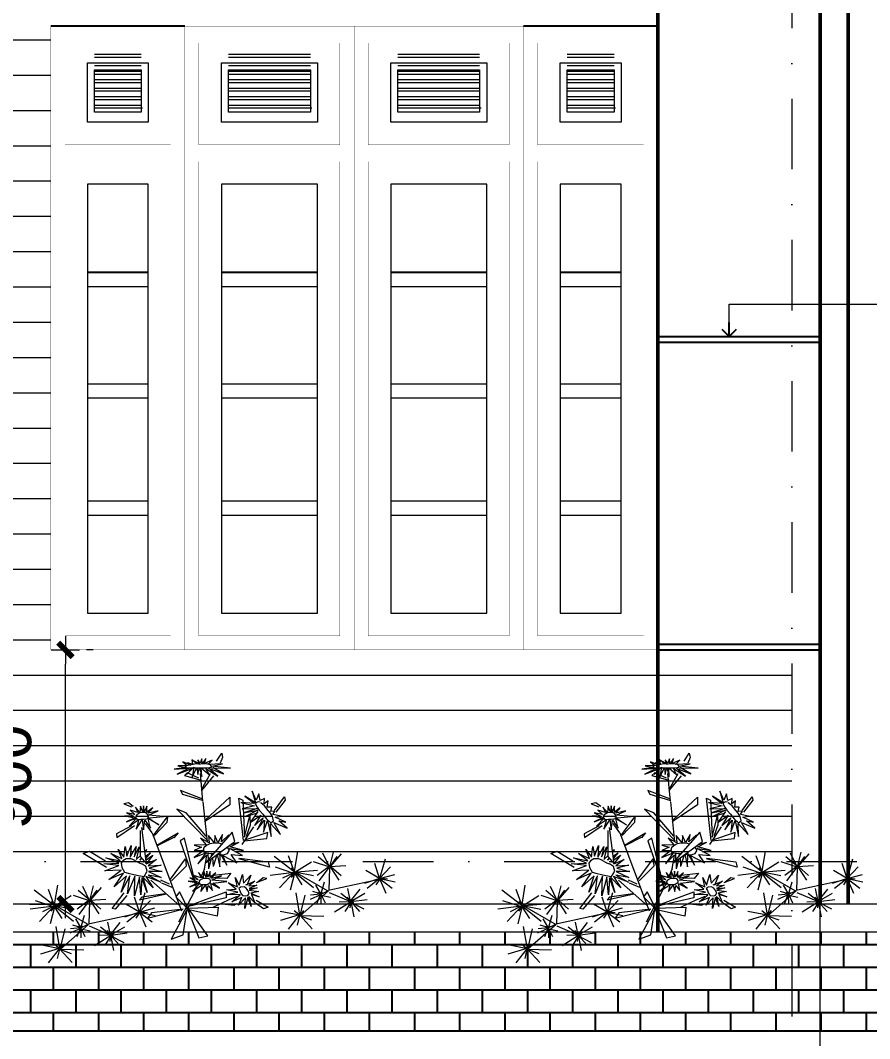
# Model space of a CAD drawing. Header units: millimetres. Extents: x 615730 to 2792744, y 139412 to 597571.
# Drawn here: x 1331804 to 1334813, y 289587 to 293194 of the extents above; entities that cross this region are included whole.
import ezdxf

# ---------------------------------------------------------------- set-up
doc = ezdxf.new("R2010")
doc.units = ezdxf.units.MM
doc.header["$MEASUREMENT"] = 0
doc.header["$PDMODE"] = 34
doc.linetypes.add('DASHDOT', pattern=[1, 0.5, -0.25, 0, -0.25])
doc.layers.get('0').update_dxf_attribs({"lineweight": 5})
for name, color, linetype, lineweight in [('3', 7, 'Continuous', 18), ('Cay', 114, 'Continuous', 9), ('DIM', 7, 'Continuous', 50), ('HATCH', 42, 'Continuous', 5), ('KT', 148, 'Continuous', 18), ('NET-THAY', 4, 'Continuous', 20), ('TIM TRUC', 149, 'DASHDOT', 9), ('VLIEU', 250, 'Continuous', 9)]:
    doc.layers.add(name, color=color, linetype=linetype, lineweight=lineweight)
for name, color, linetype in [('CUADI', 40, 'Continuous'), ('H', 252, 'Continuous'), ('NET MANH', 252, 'Continuous'), ('noi that', 29, 'Continuous'), ('VL', 155, 'Continuous')]:
    doc.layers.add(name, color=color, linetype=linetype)
doc.styles.add('VNI-AVO', font='vni-roms.shx')
doc.dimstyles.new('1-50b', dxfattribs={"dimtxt": 167, "dimasz": 50, "dimexe": 75, "dimexo": 150, "dimgap": 120, "dimtad": 1, "dimdec": 0, "dimzin": 12, "dimtxsty": 'VNI-AVO', "dimblk": ']', "dimcen": 0, "dimdle": 50, "dimclrd": 252, "dimclre": 252, "dimclrt": 2, "dimadec": 0, "dimazin": 0, "dimtfac": 1, "dimtdec": 0, "dimtix": 1, "dimtmove": 2, "dimatfit": 0, "dimldrblk": 'OPEN90', "dimfxl": 1, "dimlwd": -1, "dimlwe": -1, "dimarcsym": 0})

# ---------------------------------------------------------------- blocks, each defined once
blk = doc.blocks.new(']')
for p, q in [((0, 1), (0, -1)), ((1, 0), (-1, 0))]:
    blk.add_line(p, q)
at = {"color": 9, "const_width": 0.4}
blk.add_lwpolyline([(-0.509, -0.509), (0.509, 0.509)], dxfattribs=at)
blk = doc.blocks.new('*D1843')
at = {"layer": 'DEFPOINTS', "color": 0, "transparency": 16777216}
for p in [(1334636.1, 290325.9), (1333936.4, 289485.2), (1333936.4, 288837.4)]:
    blk.add_point(p, dxfattribs=at)
at = {"layer": 'HATCH', "color": 252, "transparency": 16777216}
for p, q in [((1334636.1, 290175.9), (1334636.1, 288762.4)), ((1333936.4, 289335.2), (1333936.4, 288762.4)), ((1334586.1, 288837.4), (1333986.4, 288837.4))]:
    blk.add_line(p, q, dxfattribs=at)
at = {"layer": 'HATCH', "color": 252, "transparency": 16777216, "xscale": 50, "yscale": 50, "zscale": 50, "rotation": 180}
blk.add_blockref(']', (1333936.4, 288837.4), dxfattribs=at)
at = {"layer": 'HATCH', "color": 252, "transparency": 16777216, "xscale": 50, "yscale": 50, "zscale": 50}
blk.add_blockref(']', (1334636.1, 288837.4), dxfattribs=at)
at = {"layer": 'HATCH', "color": 2, "transparency": 16777216, "insert": (1334286.2, 289040.9), "char_height": 167, "attachment_point": 5, "style": 'VNI-AVO'}
blk.add_mtext('700', dxfattribs=at)
blk = doc.blocks.new('_Open90')
at = {"color": 0, "linetype": 'ByBlock', "lineweight": -2}
for p, q in [((0, 0), (-1, 0)), ((-0.5, 0.5), (0, 0)), ((0, 0), (-0.5, -0.5))]:
    blk.add_line(p, q, dxfattribs=at)
blk = doc.blocks.new('*D2134')
at = {"layer": 'DEFPOINTS', "color": 0, "ltscale": 10, "transparency": 16777216}
for p in [(1324337.1, 289614, 4.6), (1335837.1, 289485.2), (1335837.1, 287837)]:
    blk.add_point(p, dxfattribs=at)
at = {"layer": 'VL', "color": 252, "ltscale": 10, "transparency": 16777216}
for p, q in [((1324337.1, 289464), (1324337.1, 287762)), ((1335837.1, 289335.2), (1335837.1, 287762)), ((1324387.1, 287837), (1335787.1, 287837))]:
    blk.add_line(p, q, dxfattribs=at)
at = {"layer": 'VL', "color": 252, "ltscale": 10, "transparency": 16777216, "xscale": 50, "yscale": 50, "zscale": 50, "rotation": 180}
blk.add_blockref(']', (1324337.1, 287837), dxfattribs=at)
at = {"layer": 'VL', "color": 252, "ltscale": 10, "transparency": 16777216, "xscale": 50, "yscale": 50, "zscale": 50}
blk.add_blockref(']', (1335837.1, 287837), dxfattribs=at)
at = {"layer": 'VL', "color": 2, "ltscale": 10, "transparency": 16777216, "insert": (1330087.1, 288040.5), "char_height": 167, "attachment_point": 5, "style": 'VNI-AVO'}
blk.add_mtext('11500', dxfattribs=at)
blk = doc.blocks.new('HOA')
at = {"color": 94, "linetype": 'Continuous'}
for p, q in [((104.8, 526.3), (122.6, 554.1)), ((125.3, 539.7), (117.3, 518.9)), ((0.3, 485), (-9.6, 476)), ((-9.6, 476), (50, 459.5)), ((42.1, 466.6), (0.3, 485)), ((56.2, 384.6), (47.1, 483.2)), ((93.6, 473.8), (50.7, 421.9)), ((51.6, 425.4), (82.9, 482.3)), ((-23.8, 422.3), (-16.7, 409.1)), ((56.2, 391.4), (-23.8, 422.3)), ((-16.7, 409.1), (53.1, 387.6)), ((65.8, 317.9), (152, 399)), ((152, 399), (151.7, 371.8)), ((309.5, 351), (344.9, 399.8)), ((344.9, 399.8), (347.8, 388.6)), ((-207.9, 378.7), (-224.5, 375.2)), ((-224.5, 375.2), (-197.3, 364.8)), ((-190.8, 365.3), (-207.9, 378.7)), ((56.1, 382.2), (70.8, 241.1)), ((151.7, 371.8), (61.7, 311.6)), ((183.9, 394.7), (197.8, 388.2)), ((200.4, 244.8), (183.9, 394.7)), ((197.8, 388.2), (203.9, 256.7)), ((347.8, 388.6), (314.3, 345.2)), ((-120, 262), (-69.8, 329.2)), ((-69.8, 329.2), (-71.4, 309)), ((-36.1, 356.7), (73.2, 243.6)), ((-3.2, 343.7), (-36.1, 356.7)), ((67.6, 260.8), (-3.2, 343.7)), ((203.9, 256.7), (222.5, 333.8)), ((222.5, 333.8), (223.6, 299.2)), ((-196.3, 296.7), (-249.6, 269)), ((-249, 255.6), (-185.7, 298.4)), ((-143.2, 162.3), (-159.9, 290.9)), ((-123.2, 272.3), (-146.9, 305.9)), ((-71.4, 309), (-115.5, 263.1)), ((235.6, 293.9), (194, 231.1)), ((223.6, 299.2), (209.3, 259.1)), ((-249.6, 269), (-249, 255.6)), ((-166.5, 280.2), (-166.1, 188.8)), ((-123.2, 272.3), (-19.3, -3.3)), ((-107, 229.2), (-32, 272.8)), ((-47.3, 255.5), (-105.9, 226.6)), ((-32, 272.8), (-46.4, 254.7)), ((-9.5, 253.5), (-24.2, 243.5)), ((29.9, 93.3), (-9.5, 253.5)), ((160.3, 274.9), (66, 167.3)), ((169.1, 241.3), (160.3, 274.9)), ((285.6, 273.3), (204.5, 246.6)), ((282.6, 251.8), (285.6, 273.3)), ((-24.2, 243.5), (31.8, 81.6)), ((67.6, 167.7), (169.1, 241.3)), ((201.9, 244.5), (282.6, 251.8)), ((-368.3, 199.6), (-345.4, 207.8)), ((-285.1, 149.1), (-368.3, 199.6)), ((-345.4, 207.8), (-289.4, 173.4)), ((-166.1, 188.8), (-143.2, 162.3)), ((-58.5, 108.5), (-5.4, 180.6)), ((-5.4, 180.6), (-3.4, 154.4)), ((185.2, 182.3), (287.7, 169.5)), ((-3.4, 154.4), (-55.2, 102.9)), ((61.7, 145.3), (51.1, 120.5)), ((292, 150.5), (183.9, 180.2)), ((287.7, 169.5), (292, 150.5)), ((54, 117.1), (57.6, 117.5)), ((66.3, 118.6), (68.4, 118.8)), ((72.9, 119.4), (75.2, 119.7)), ((81.7, 120.4), (91, 121.6)), ((95.4, 122.1), (154.8, 129.2)), ((140.4, 111.2), (105.3, 112.3)), ((154.8, 129.2), (140.4, 111.2)), ((246.2, 96.5), (282.4, 111.2)), ((270.1, 113), (250.3, 97.8)), ((282.4, 111.2), (270.1, 113)), ((-128.2, 104.6), (-25.8, 13.8)), ((-61.8, 90.4), (-92.4, 105)), ((-52.7, 78.5), (-89.4, 93.8)), ((34.9, 82.5), (-30.4, -44.5)), ((-265.7, 4.3), (-222.9, 59.6)), ((-213.7, 50.8), (-254.8, 2.2)), ((-168.6, 34.8), (-73.6, 56.3)), ((-160.2, 45.1), (-168.6, 34.8)), ((-77.8, 56.3), (-160.2, 45.1)), ((-26.4, 63.3), (-39.6, 45.3)), ((-39.6, 45.3), (6.6, -0.8)), ((10.1, -8.2), (-26.4, 63.3)), ((5.6, 13.3), (138.8, 63.9)), ((138.2, 42.2), (10, 13.1)), ((138.8, 63.9), (138.2, 42.2)), ((150.9, 35.9), (178.9, 48)), ((-254.8, 2.2), (-265.7, 4.3)), ((-140.2, -30.4), (-14.9, 2.4)), ((-13.4, 2.4), (-126.4, -10.5)), ((7.8, 14.6), (-56.3, -104.6)), ((-13.8, -88.9), (1.6, 10.2)), ((0.7, 6), (41.9, -99.1)), ((3.1, 5.5), (110.7, 9.2)), ((74, -92.9), (4.8, 4.2)), ((150.9, 35.9), (91.2, 8.5)), ((110.7, 9.2), (107.1, -22.2)), ((135.2, 20.2), (166.3, 15.7)), ((175.7, 20.5), (140.4, 19.8)), ((271.1, 2.8), (243, 23)), ((244.5, 33.7), (286.8, 8.8)), ((286.8, 8.8), (271.1, 2.8)), ((-126.4, -10.5), (-140.2, -30.4)), ((107.1, -22.2), (12.3, -2))]:
    blk.add_line(p, q, dxfattribs=at)
at = {"color": 86, "linetype": 'Continuous'}
for p, q in [((122.6, 554.1), (125.3, 539.7)), ((166.3, 15.7), (175.7, 20.5)), ((-56.3, -104.6), (-13.8, -88.9)), ((41.9, -99.1), (74, -92.9))]:
    blk.add_line(p, q, dxfattribs=at)
at = {"color": 221, "linetype": 'Continuous'}
for p, q in [((0.8, 511.3), (-33.3, 509.3)), ((-33.3, 509.3), (-2.4, 503.7)), ((-14.7, 523.6), (0.8, 511.3)), ((13.2, 512.1), (-14.7, 523.6)), ((1.4, 520.4), (13.2, 512.1)), ((19, 515.9), (1.4, 520.4)), ((16.6, 531), (19, 515.9)), ((34.7, 518.2), (16.6, 531)), ((25, 526.4), (34.7, 518.2)), ((42, 518.3), (25, 526.4)), ((37.6, 531.5), (42, 518.3)), ((46.5, 518.8), (37.6, 531.5)), ((52, 535.1), (46.5, 518.8)), ((53.2, 517), (52, 535.1)), ((66.4, 535.9), (53.2, 517)), ((61.8, 517.9), (66.4, 535.9)), ((89, 529.4), (61.8, 517.9)), ((73.9, 514.3), (89, 529.4)), ((125.7, 516.8), (73.9, 514.3)), ((87.2, 508), (125.7, 516.8)), ((153.9, 501.2), (87.2, 508)), ((-2.4, 503.7), (-45.3, 498.3)), ((-45.3, 498.3), (8, 501.9)), ((8, 501.9), (-35.2, 480)), ((-35.2, 480), (18.2, 500.9)), ((-2.1, 479.4), (24.1, 504.5)), ((18.2, 500.9), (-2.1, 479.4)), ((24.1, 504.5), (18.5, 470.1)), ((18.5, 470.1), (34.7, 503.7)), ((34.7, 503.7), (37.7, 479.3)), ((37.7, 479.3), (43.6, 503.3)), ((43.6, 503.3), (51.9, 471.7)), ((50.4, 502.5), (77.9, 478.5)), ((51.9, 471.7), (50.4, 502.5)), ((66.7, 500.1), (109, 473.2)), ((77.9, 478.5), (66.7, 500.1)), ((76, 501.6), (128.6, 481.2)), ((109, 473.2), (76, 501.6)), ((86.3, 502.9), (153.9, 501.2)), ((128.6, 481.2), (90.9, 503.5)), ((204.4, 402.6), (239.1, 376.2)), ((242.4, 378.2), (204.4, 402.6)), ((245.3, 387.9), (231.1, 420.4)), ((231.1, 420.4), (242.4, 378.2)), ((253.9, 410.9), (245.3, 387.9)), ((259, 387.4), (253.9, 410.9)), ((-183.2, 363.2), (-174.7, 344.4)), ((-166.9, 344.3), (-183.2, 363.2)), ((-165.2, 367), (-166.9, 344.3)), ((-156.2, 345.6), (-165.2, 367)), ((-153.8, 367.9), (-156.2, 345.6)), ((-150.7, 346.4), (-153.8, 367.9)), ((-142.6, 366.8), (-150.7, 346.4)), ((-142.5, 345.3), (-142.6, 366.8)), ((-121.8, 361.4), (-142.5, 345.3)), ((-137.9, 341.9), (-121.8, 361.4)), ((190.6, 379.9), (239.2, 368.2)), ((239.1, 376.2), (190.6, 379.9)), ((239.2, 368.2), (195.6, 358)), ((274, 393.7), (259, 387.4)), ((273.7, 374.7), (274, 393.7)), ((286.8, 385.5), (273.7, 374.7)), ((284.1, 363.3), (286.8, 385.5)), ((299.9, 363.8), (284.1, 363.3)), ((296.2, 347.9), (299.9, 363.8)), ((-220.1, 332.1), (-184.7, 325.9)), ((-187.9, 329.7), (-220.1, 332.1)), ((-184.7, 325.9), (-214.8, 311.5)), ((-214.8, 311.5), (-177.7, 325.7)), ((-214, 343.5), (-187.9, 329.7)), ((-184.9, 337), (-214, 343.5)), ((-177.7, 325.7), (-205.5, 296.2)), ((-201.7, 352.5), (-184.9, 337)), ((-174.7, 344.4), (-201.7, 352.5)), ((-139.1, 327.2), (-100.1, 300.5)), ((-129.6, 288.7), (-139.1, 327.2)), ((-102.5, 350.5), (-137.9, 341.9)), ((-137, 323.4), (-135.8, 325.8)), ((-136.2, 335.6), (-102.5, 350.5)), ((-83.1, 330.6), (-136.2, 335.6)), ((-132.8, 325), (-83.1, 330.6)), ((195.6, 358), (248.2, 359.2)), ((248.2, 359.2), (200.8, 343)), ((200.8, 343), (251.1, 352.3)), ((251.1, 352.3), (206.6, 330.3)), ((206.6, 330.3), (246.2, 342.3)), ((251, 348.4), (223.4, 308.7)), ((223.4, 308.7), (260.9, 335.6)), ((260.9, 335.6), (238.4, 298.4)), ((238.4, 298.4), (269.3, 325.7)), ((269.3, 325.7), (248.8, 283.3)), ((311.1, 348.7), (296.2, 347.9)), ((304.3, 337.4), (311.1, 348.7)), ((332.9, 331.7), (304.3, 337.4)), ((312.6, 327.5), (332.9, 331.7)), ((349.6, 310.1), (312.6, 327.5)), ((-205.5, 296.2), (-170.8, 319.2)), ((-170.8, 319.2), (-180.2, 285.5)), ((-180.2, 285.5), (-158.8, 318.2)), ((-158.8, 318.2), (-154, 282.9)), ((-154, 282.9), (-149.6, 317.3)), ((-149.6, 317.3), (-129.6, 288.7)), ((-100.1, 300.5), (-137.1, 321.7)), ((248.8, 283.3), (274.8, 317.3)), ((274.8, 317.3), (270.4, 274.6)), ((270.4, 274.6), (285.3, 316.5)), ((285.3, 316.5), (297.4, 259.5)), ((295.4, 305.7), (330.8, 266.1)), ((297.4, 259.5), (295.4, 305.7)), ((307.1, 308.8), (354.5, 288.4)), ((330.8, 266.1), (307.1, 308.8)), ((324.8, 314.5), (349.6, 310.1)), ((354.5, 288.4), (324.8, 314.5)), ((48.1, 253.1), (67.4, 229.5)), ((78.5, 237.1), (48.1, 253.1)), ((76.5, 263.2), (78.5, 237.1)), ((97.1, 236.9), (76.5, 263.2)), ((98.5, 263), (97.1, 236.9)), ((108.8, 238), (98.5, 263)), ((125.2, 267.1), (108.8, 238)), ((121.4, 240.7), (125.2, 267.1)), ((148.1, 265), (121.4, 240.7)), ((144.2, 256.6), (148.1, 265)), ((-223.5, 186.8), (-218.8, 224.1)), ((-218.8, 224.1), (-213.3, 189.8)), ((-213.3, 189.8), (-198.5, 227.2)), ((-198.5, 227.2), (-201.5, 186.2)), ((-201.5, 186.2), (-180.6, 224.1)), ((-180.6, 224.1), (-187.9, 187.1)), ((-187.9, 187.1), (-169.2, 223)), ((-169.2, 223), (-178.6, 182.2)), ((67.4, 229.5), (24.9, 229.1)), ((24.9, 229.1), (51, 221.3)), ((51, 221.3), (25.1, 209.6)), ((152.9, 223.3), (184.8, 239.1)), ((200, 210), (152.9, 223.3)), ((155.3, 231.2), (184.8, 239.1)), ((-287.9, 183.3), (-236.7, 172.8)), ((-241.5, 165.3), (-287.9, 183.3)), ((-270.3, 199.5), (-231.3, 181.9)), ((-236.7, 172.8), (-270.3, 199.5)), ((-244.2, 213.7), (-223.5, 186.8)), ((-231.3, 181.9), (-244.2, 213.7)), ((-165.7, 191.1), (-180.1, 177.4)), ((-162.4, 182.9), (-167, 176)), ((-149, 206.9), (-142.5, 213.1)), ((-148.7, 203.6), (-142.5, 213.1)), ((-145.7, 190.4), (-129.4, 201.4)), ((-120.9, 193), (-144.9, 162.8)), ((-144.8, 182.5), (-129.4, 201.4)), ((-144.5, 176.7), (-120.9, 193)), ((60.2, 210.6), (24.9, 185)), ((24.9, 185), (66, 201.7)), ((25.1, 209.6), (60.2, 210.6)), ((66, 201.7), (37.9, 162.3)), ((37.9, 162.3), (70.1, 194.8)), ((61.7, 145.3), (70.4, 191.7)), ((75.4, 177.3), (74.6, 199)), ((85.5, 180.6), (76.5, 145.2)), ((86.9, 192.3), (87.9, 198.5)), ((87.9, 198.5), (88.9, 195.1)), ((90.6, 184.3), (91.9, 153.6)), ((104.9, 194.7), (91.9, 153.6)), ((107.1, 196.3), (116.5, 151.9)), ((116.5, 151.9), (117.6, 199.4)), ((117.6, 199.4), (141, 158.4)), ((126.5, 192.1), (176.5, 166.6)), ((141, 158.4), (126.5, 192.1)), ((150.2, 216.4), (200, 210)), ((196.3, 192.5), (150.2, 216.4)), ((156.4, 195.2), (196.3, 192.5)), ((176.5, 166.6), (156.4, 195.2)), ((-295.4, 162.7), (-241.5, 165.3)), ((-241.7, 156.3), (-295.4, 162.7)), ((-290.8, 137.7), (-241.7, 156.3)), ((-161.1, 180), (-167, 176)), ((-152.9, 172.6), (-155.8, 168.9)), ((-152.8, 171), (-155.8, 168.9)), ((-144.9, 162.8), (-108.5, 177.7)), ((-108.5, 177.7), (-138, 155.7)), ((-138, 155.7), (-91.9, 158.2)), ((-91.9, 158.2), (-134.6, 146.7)), ((-134.6, 146.7), (-88.3, 135.2)), ((75.6, 172.6), (76.5, 145.2)), ((-233.6, 140.3), (-290.8, 137.7)), ((-277.3, 106.8), (-233.6, 140.3)), ((-224.7, 130.1), (-277.3, 106.8)), ((-258.6, 80.8), (-224.7, 130.1)), ((-214.7, 119.9), (-258.6, 80.8)), ((-233.1, 62.3), (-214.7, 119.9)), ((-202.2, 119.8), (-233.1, 62.3)), ((-210.9, 56.6), (-202.2, 119.8)), ((-184.5, 119.1), (-210.9, 56.6)), ((-186.7, 49.2), (-184.5, 119.1)), ((-169, 115.4), (-186.7, 49.2)), ((-164, 52.9), (-169, 115.4)), ((-160.1, 112.9), (-164, 52.9)), ((-141, 60.6), (-160.1, 112.9)), ((-156.7, 115.5), (-141, 60.6)), ((-120.2, 77.2), (-156.7, 115.5)), ((-146.2, 117.4), (-120.2, 77.2)), ((-92.9, 98.2), (-146.2, 117.4)), ((-138.1, 122.1), (-92.9, 98.2)), ((-91.3, 114.2), (-138.1, 122.1)), ((-88.3, 135.2), (-136.9, 134.9)), ((-136.9, 134.9), (-91.3, 114.2)), ((10.2, 112.6), (36.2, 98.8)), ((39.3, 106.1), (10.2, 112.6)), ((49.5, 113.5), (22.5, 121.6)), ((22.5, 121.6), (39.3, 106.1)), ((57.2, 113.3), (41, 132.2)), ((41, 132.2), (49.5, 113.5)), ((59, 136.1), (57.2, 113.3)), ((68, 114.6), (59, 136.1)), ((70.4, 137), (68, 114.6)), ((73.5, 115.4), (70.4, 137)), ((81.6, 135.9), (73.5, 115.4)), ((81.7, 114.3), (81.6, 135.9)), ((102.4, 130.5), (81.7, 114.3)), ((86.3, 111), (102.4, 130.5)), ((121.7, 119.6), (86.3, 111)), ((88, 104.6), (121.7, 119.6)), ((170.6, 113.7), (184.2, 87)), ((178.3, 81.6), (170.6, 113.7)), ((184.2, 87), (195.9, 125.3)), ((195.9, 125.3), (200.2, 93.7)), ((200.2, 93.7), (226.3, 122.7)), ((226.3, 122.7), (211.8, 85.5)), ((4.1, 101.2), (39.5, 95)), ((36.2, 98.8), (4.1, 101.2)), ((39.5, 95), (9.4, 80.6)), ((9.4, 80.6), (46.5, 94.8)), ((46.5, 94.8), (18.7, 65.2)), ((18.7, 65.2), (53.3, 88.3)), ((53.3, 88.3), (48.5, 64.2)), ((48.5, 64.2), (65.3, 87.3)), ((65.3, 87.3), (71.4, 64.1)), ((71.4, 64.1), (74.6, 86.4)), ((74.6, 86.4), (89.6, 68.2)), ((84.3, 93.1), (114.9, 75.9)), ((89.6, 68.2), (84.3, 93.1)), ((141.1, 99.7), (88, 104.6)), ((91.4, 94), (141.1, 99.7)), ((114.9, 75.9), (91.4, 94)), ((140, 71.1), (174.4, 72.9)), ((145.2, 95.8), (178.3, 81.6)), ((174.4, 72.9), (145.2, 95.8)), ((207.7, 87.7), (240.4, 100.7)), ((240.4, 100.7), (219.2, 84.1)), ((219.2, 84.1), (246.7, 87.5)), ((246.7, 87.5), (219.5, 74.9)), ((219.5, 74.9), (248.4, 77.4)), ((248.4, 77.4), (220.1, 69.3)), ((179.8, 62.1), (140, 71.1)), ((141.8, 53.4), (179.8, 62.1)), ((188.5, 53.2), (141.8, 53.4)), ((158.1, 27.7), (188.5, 53.2)), ((194, 43.1), (158.1, 27.7)), ((182.6, 16.5), (194, 43.1)), ((206.8, 42.4), (182.6, 16.5)), ((215.1, 43.6), (204.5, 4.3)), ((204.5, 4.3), (206.8, 42.4)), ((227.2, 11.7), (215.1, 43.6)), ((218.9, 46.9), (227.2, 11.7)), ((239.8, 24.7), (218.9, 46.9)), ((220.1, 69.3), (254.8, 64.2)), ((254.8, 64.2), (225.5, 58.8)), ((225.5, 58.8), (255.7, 45.4)), ((227.9, 53.6), (239.8, 24.7)), ((255.7, 45.4), (227.9, 53.6))]:
    blk.add_line(p, q, dxfattribs=at)
at = {"color": 50, "linetype": 'Continuous'}
for p, q in [((243.3, 379.1), (242.5, 373.4)), ((242.5, 373.4), (248.3, 363.8)), ((251.5, 382.3), (243.3, 379.1)), ((248.3, 363.8), (256, 352.7)), ((258.4, 381.1), (251.5, 382.3)), ((274.2, 367.7), (260.8, 378.2)), ((287.8, 351.9), (274.2, 367.7)), ((-178.5, 336), (-183.1, 329.2)), ((-183.1, 329.2), (-179.9, 323)), ((-167.2, 343.5), (-178.5, 336)), ((-157.1, 344.4), (-167.2, 343.5)), ((-146.5, 343.2), (-157.1, 344.4)), ((-143.7, 341.7), (-146.5, 343.2)), ((-138, 335.1), (-143.7, 341.7)), ((-136.2, 330.5), (-138, 335.1)), ((-135.8, 325.8), (-136.2, 330.5)), ((256, 352.7), (268.2, 338)), ((268.2, 338), (281.3, 322.1)), ((295.3, 341.9), (287.8, 351.9)), ((302.5, 330.5), (295.3, 341.9)), ((306.6, 314.9), (302.5, 330.5)), ((-179.9, 323), (-174.1, 319.8)), ((-174.1, 319.8), (-164.1, 320.3)), ((-164.1, 320.3), (-154.5, 320.5)), ((-154.5, 320.5), (-143.5, 322)), ((-143.5, 322), (-134.7, 324.1)), ((281.3, 322.1), (297, 308.1)), ((297, 308.1), (306.6, 314.9)), ((59.6, 219.2), (57.5, 210.8)), ((68.8, 227.6), (59.6, 219.2)), ((80.2, 233.5), (68.8, 227.6)), ((94.3, 235.9), (80.2, 233.5)), ((105.7, 236), (94.3, 235.9)), ((116.5, 234.1), (105.7, 236)), ((122.6, 231.9), (116.5, 234.1)), ((141.9, 221.6), (144.9, 219.3)), ((150.1, 211.3), (144.9, 219.3)), ((57.5, 210.8), (59.9, 204.2)), ((59.9, 204.2), (68.6, 201.3)), ((68.6, 201.3), (85.8, 199.4)), ((92, 198.4), (85.8, 199.4)), ((109.8, 196.4), (113.6, 196.1)), ((113.6, 196.1), (129.6, 195)), ((129.6, 195), (143.3, 198.9)), ((143.3, 198.9), (150.1, 211.3)), ((56.6, 110.3), (45.7, 105.1)), ((66.7, 111.2), (56.6, 110.3)), ((77.3, 110), (66.7, 111.2)), ((80.1, 108.5), (77.3, 110)), ((83, 103.7), (80.1, 108.5)), ((45.7, 105.1), (41.1, 98.3)), ((41.1, 98.3), (44.3, 92.1)), ((44.3, 92.1), (50, 88.9)), ((50, 88.9), (60.1, 89.4)), ((60.1, 89.4), (69.7, 89.6)), ((69.7, 89.6), (73.2, 90.1)), ((73.2, 90.1), (82.9, 98.1)), ((82.9, 98.1), (83, 103.7))]:
    blk.add_line(p, q, dxfattribs=at)
for points in [[(44.9, 515.2), (41.6, 516.4), (31.5, 516.3), (21.6, 514.7), (8.9, 512.5), (-1.5, 509.5), (-6.5, 506.7), (-1.5, 503.2), (17.4, 502.5), (35.3, 503.1), (56.8, 502.3), (70.9, 502.3), (86.5, 504.7), (83.4, 513.2), (69.2, 516.3), (55.1, 516.5), (41.5, 514.8)], [(-179, 170.6), (-189.4, 176.3), (-198.2, 180.7), (-215.4, 180.6), (-227, 173.4), (-233.7, 164.7), (-231, 150.1), (-222, 133.6), (-208.7, 129.4), (-188.4, 125.4), (-172.5, 120.8), (-152.4, 118.2), (-141.6, 136.6), (-146.3, 153.2), (-159.8, 162.7)], [(-179, 170.6), (-176, 169.9), (-174, 168.3), (-172, 167.3), (-170.1, 165.6), (-167.3, 164.4), (-163.6, 163.4), (-159.8, 162.4), (-159.8, 162.7)], [(213.8, 68.2), (213.1, 71.8), (209.3, 76.1), (201.8, 81), (189.5, 80.5), (183, 75.2), (186.6, 68), (189.8, 59.7), (196.5, 50.3), (206.8, 49.1), (214.7, 50.1), (219.9, 58.1), (216.1, 66.6), (212.4, 71.3)]]:
    blk.add_lwpolyline(points, dxfattribs=at)
blk = doc.blocks.new('A$C25F034FA')
at = {"color": 86, "linetype": 'Continuous'}
for p, q in [((-19, 5064), (237, 6610)), ((2756, 5400), (2226, 6486)), ((2785, 5382), (3074, 6561)), ((-45, 4999), (-1624, 6202)), ((-14, 4964), (-488, 6274)), ((15, 4976), (1312, 5778)), ((2683, 5393), (1483, 5794)), ((2797, 5389), (1854, 6186)), ((2815, 5452), (3367, 6218)), ((2836, 5414), (3698, 6413)), ((6713, 4461), (6320, 5656)), ((6736, 4511), (7166, 6029)), ((-53, 4950), (-1933, 4713)), ((-142, 4907), (-1529, 5369)), ((-11, 4988), (-1199, 3733)), ((-76, 4931), (-971, 4486)), ((3, 4962), (-355, 3554)), ((-11, 4919), (-295, 4560)), ((-21, 5068), (-261, 5305)), ((-4, 4871), (560, 3964)), ((5, 4936), (1488, 3758)), ((147, 4968), (1470, 4700)), ((176, 4988), (1801, 5125)), ((2723, 5429), (1781, 4708)), ((2733, 5381), (1914, 4288)), ((2773, 5411), (4036, 5509)), ((2795, 5393), (3479, 4340)), ((2878, 5388), (3660, 4711)), ((6713, 4461), (5626, 5096)), ((6713, 4461), (7571, 5382)), ((2062, 3210), (2359, 4219)), ((6713, 4461), (5518, 4066)), ((6713, 4461), (5718, 3690)), ((6693, 4399), (6412, 3983)), ((6713, 4461), (7925, 4801)), ((6713, 4461), (7715, 3699)), ((6713, 4461), (7206, 3303)), ((6713, 4461), (7946, 4209)), ((6872, 4499), (7344, 4455)), ((405, 1571), (109, 3345)), ((2040, 3234), (1256, 3160)), ((2128, 3236), (1424, 3451)), ((2032, 3319), (1661, 3940)), ((1980, 3278), (1881, 3365)), ((2099, 3281), (2222, 3372)), ((4372, 2702), (3635, 3278)), ((4421, 2666), (4206, 3682)), ((4414, 2674), (5168, 3641)), ((4449, 2681), (5540, 3317)), ((440, 1542), (816, 3158)), ((2030, 3173), (1209, 2810)), ((2018, 3207), (1745, 2507)), ((2054, 3214), (2061, 2445)), ((2075, 3154), (2817, 2994)), ((2081, 3169), (2396, 2539)), ((4451, 2619), (3153, 1815)), ((4391, 2640), (3520, 2613)), ((4415, 2547), (3970, 1856)), ((4414, 2700), (4157, 3007)), ((4425, 2631), (4353, 2151)), ((4384, 2635), (5456, 2083)), ((4422, 2643), (5123, 1863)), ((4432, 2645), (5737, 2825)), ((4448, 2659), (4651, 2564)), ((4449, 2524), (4660, 1436)), ((4462, 2681), (4720, 2850)), ((406, 1572), (-1142, 1875)), ((316, 1625), (-52, 1927)), ((470, 1605), (728, 1946)), ((356, 1602), (-1135, 1152)), ((358, 1571), (-516, 461)), ((369, 1548), (189, 792)), ((358, 1548), (2300, 1492)), ((418, 1556), (1388, 497)), ((471, 1507), (1315, 1205))]:
    blk.add_line(p, q, dxfattribs=at)
at = {"color": 251, "linetype": 'Continuous'}
for p, q in [((2602, 3509), (32, 4983)), ((2733, 3533), (2787, 5329)), ((2780, 3565), (6671, 4409)), ((2675, 3505), (423, 1512)), ((2619, 3504), (2032, 3191)), ((2729, 3376), (4418, 2649))]:
    blk.add_line(p, q, dxfattribs=at)
blk = doc.blocks.new('*D2205')
at = {"layer": 'DEFPOINTS', "color": 0, "ltscale": 10, "transparency": 16777216}
for p in [(1331912.1, 290963.9), (1331963.5, 290963.9), (1331686.4, 290063.9)]:
    blk.add_point(p, dxfattribs=at)
at = {"layer": 'VLIEU', "color": 252, "ltscale": 10, "transparency": 16777216}
for p, q in [((1332062.1, 290963.9), (1332038.5, 290963.9)), ((1331963.5, 290113.9), (1331963.5, 290913.9)), ((1331836.4, 290063.9), (1332038.5, 290063.9))]:
    blk.add_line(p, q, dxfattribs=at)
at = {"layer": 'VLIEU', "color": 252, "ltscale": 10, "transparency": 16777216, "xscale": 50, "yscale": 50, "zscale": 50}
for p, rotation in [((1331963.5, 290963.9), 90), ((1331963.5, 290063.9), 270)]:
    blk.add_blockref(']', p, dxfattribs=dict(at, rotation=rotation))
at = {"layer": 'VLIEU', "color": 2, "ltscale": 10, "transparency": 16777216, "insert": (1331760, 290513.9), "char_height": 167, "attachment_point": 5, "rotation": 90, "style": 'VNI-AVO'}
blk.add_mtext('900', dxfattribs=at)

msp = doc.modelspace()

# ---------------------------------------------------------------- hatches: boundary and pattern name
at = {"layer": 'H', "ltscale": 10}
h = msp.add_hatch(dxfattribs=at)
h.set_pattern_fill('AR-B816', color=256, scale=10, style=0)
h.set_pattern_definition([(0, (601841.27, 0), (0, 80), []), (90, (601841.27, 0), (-80, 80), [80, -80])])
h.paths.add_polyline_path([(1331636.4, 289963.9), (1335637.1, 289963.9), (1335637.1, 289613.9), (1331636.4, 289613.9)])
at = {"layer": 'KT', "ltscale": 10}
h = msp.add_hatch(dxfattribs=at)
h.set_pattern_fill('LINE', color=256, scale=1000, style=0)
h.set_pattern_definition([(0, (600767.42, 0), (0, 125), [])])
h.paths.add_polyline_path([(1330224, 296511.7), (1329670, 296039.3), (1330803.5, 296039.3)])
h.paths.add_polyline_path([(1331337.1, 295604.4), (1330803.5, 296039.3), (1329670, 296039.3), (1329364.6, 295778.9), (1331337.1, 294171.1)])
h.paths.add_polyline_path([(1331337.1, 295604.4), (1331337.1, 294171.1), (1332162.7, 293498.1), (1332036.4, 293343.1), (1331636.4, 293669.1), (1331636.4, 293564.3), (1331684.4, 293564.3), (1331684.4, 293464.3), (1331636.4, 293464.3), (1331636.4, 292979.6), (1331686.4, 292979.6), (1331686.4, 292879.6), (1331636.4, 292879.6), (1331636.4, 290213.9), (1332140.1, 290213.9), (1332106.6, 290226.8), (1332157.8, 290216.4), (1332124.2, 290243.1), (1332163.2, 290225.5), (1332150.3, 290257.3), (1332171, 290230.3), (1332175.7, 290267.7), (1332181.2, 290233.4), (1332196, 290270.8), (1332193, 290229.7), (1332213.9, 290267.7), (1332206.6, 290230.6), (1332225.3, 290266.5), (1332214.9, 290221.5), (1332228.3, 290234.2), (1332228.4, 290232.4), (1332244.4, 290213.9), (1332250.2, 290213.9), (1332245.5, 290250.4), (1332252, 290256.6), (1332245.9, 290247.3), (1332247.7, 290233.2), (1332265.1, 290244.9), (1332248.8, 290224.9), (1332249.5, 290219.9), (1332273.6, 290236.5), (1332255.5, 290213.9), (1332268, 290213.9), (1332286, 290221.2), (1332276.1, 290213.9), (1332309.7, 290213.9), (1332274.9, 290306.2), (1332324.7, 290372.8), (1332323.1, 290352.6), (1332276, 290303.4), (1332287.5, 290272.8), (1332362.5, 290316.3), (1332349.7, 290300.3), (1332288.5, 290270.1), (1332309.7, 290213.9), (1332381.5, 290213.9), (1332391.1, 290226.9), (1332370.3, 290287.1), (1332385, 290297), (1332405.4, 290213.9), (1332440.3, 290213.9), (1332465.7, 290239.5), (1332460.9, 290213.9), (1332465.7, 290213.9), (1332499.4, 290238.3), (1332500.9, 290243), (1332501.5, 290240.1), (1332501.9, 290240.1), (1332549.8, 290274.8), (1332579.3, 290282.6), (1332547.4, 290266.9), (1332594.5, 290253.5), (1332547.2, 290259.6), (1332546.7, 290258.9), (1332590.8, 290236), (1332550.9, 290238.7), (1332568.4, 290213.9), (1333796.7, 290213.9), (1333763.2, 290226.8), (1333814.4, 290216.4), (1333780.8, 290243.1), (1333819.8, 290225.5), (1333806.9, 290257.3), (1333827.6, 290230.3), (1333832.3, 290267.7), (1333837.8, 290233.4), (1333852.6, 290270.8), (1333849.6, 290229.7), (1333870.5, 290267.7), (1333863.2, 290230.6), (1333881.9, 290266.5), (1333871.5, 290221.5), (1333884.9, 290234.2), (1333884.9, 290232.4), (1333901, 290213.9), (1333906.8, 290213.9), (1333902.1, 290250.4), (1333908.6, 290256.6), (1333902.5, 290247.3), (1333904.3, 290233.2), (1333921.7, 290244.9), (1333905.4, 290224.9), (1333906, 290219.9), (1333930.2, 290236.5), (1333912.1, 290213.9), (1333924.6, 290213.9), (1333942.6, 290221.2), (1333932.7, 290213.9), (1333966.3, 290213.9), (1333931.5, 290306.2), (1333981.3, 290372.8), (1333979.7, 290352.6), (1333932.6, 290303.4), (1333944.1, 290272.8), (1334019.1, 290316.3), (1334006.3, 290300.3), (1333945.1, 290270.1), (1333966.3, 290213.9), (1334038.1, 290213.9), (1334047.7, 290226.9), (1334026.9, 290287.1), (1334041.6, 290297), (1334062, 290213.9), (1334096.9, 290213.9), (1334122.3, 290239.5), (1334117.5, 290213.9), (1334122.3, 290213.9), (1334156, 290238.3), (1334157.5, 290243), (1334158.1, 290240.1), (1334158.5, 290240.1), (1334206.4, 290274.8), (1334235.9, 290282.6), (1334204, 290266.9), (1334251.1, 290253.5), (1334203.7, 290259.6), (1334203.3, 290258.9), (1334247.4, 290236), (1334207.5, 290238.7), (1334225, 290213.9), (1334537.1, 290213.9), (1334537.1, 290963.9), (1334062.1, 290963.9), (1333586.1, 290963.9), (1332986.2, 290963.9), (1332386.3, 290963.9), (1331912.1, 290963.9), (1331912.1, 293263.9), (1332386.3, 293263.9), (1332986.2, 293263.9), (1333586.1, 293263.9), (1334062.1, 293263.9), (1334537.1, 293263.9), (1334537.1, 294063.9), (1332036.4, 294063.9), (1332036.4, 294663.9), (1332491, 294663.9)])
h.paths.add_polyline_path([(1332414, 290520.1), (1332397.2, 290527.5), (1332392.4, 290523), (1332396.8, 290527.7), (1332394.8, 290528.6), (1332384.9, 290519.6), (1332412.2, 290512), (1332413, 290513.7)], flags=16)
h.paths.add_polyline_path([(1332405.8, 290556.5), (1332406.4, 290556.6), (1332406, 290556.9), (1332405.3, 290556.7)], flags=16)
h.paths.add_polyline_path([(1332436.5, 290561.8), (1332432.1, 290575.1), (1332441, 290562.4), (1332446.5, 290578.7), (1332447.7, 290560.5), (1332460.9, 290579.5), (1332456.3, 290561.4), (1332483.5, 290572.9), (1332468.4, 290557.8), (1332520.2, 290560.4), (1332481.7, 290551.6), (1332548.4, 290544.8), (1332486.6, 290546.3), (1332523.1, 290524.7), (1332470.5, 290545.2), (1332503.5, 290516.7), (1332461.2, 290543.7), (1332473.8, 290519.3), (1332474.4, 290520.3), (1332472.4, 290522.1), (1332461.2, 290543.7), (1332503.5, 290516.7), (1332470.5, 290545.2), (1332523.1, 290524.7), (1332486.6, 290546.3), (1332548.4, 290544.8), (1332481.7, 290551.6), (1332510.1, 290558.1), (1332510.8, 290559.9), (1332468.4, 290557.8), (1332483.5, 290572.9), (1332456.3, 290561.4), (1332460.9, 290579.5), (1332447.7, 290560.5), (1332446.5, 290578.7), (1332440.2, 290560.1)], flags=16)
h.paths.add_polyline_path([(1332450.5, 290430.3), (1332450.1, 290430.4), (1332457.5, 290358.9), (1332546.5, 290442.6), (1332546.2, 290415.3), (1332457.8, 290356.2), (1332465.3, 290284.7), (1332473, 290280.6), (1332471, 290306.8), (1332491.6, 290280.5), (1332493, 290306.5), (1332504.4, 290278.8), (1332500.2, 290279.6), (1332488.8, 290279.4), (1332474.7, 290277), (1332463.3, 290271.1), (1332454.1, 290262.7), (1332452, 290254.3), (1332452.1, 290254.1), (1332454.7, 290254.2), (1332452.6, 290252.7), (1332454.4, 290247.8), (1332463.1, 290244.9), (1332482.6, 290242.7), (1332482.5, 290242.6), (1332480.3, 290243), (1332460.3, 290245.2), (1332419.4, 290228.6), (1332451.4, 290251.8), (1332452, 290254.1), (1332419.6, 290253.1), (1332445.5, 290264.9), (1332419.4, 290272.6), (1332461.9, 290273), (1332442.6, 290296.6), (1332465.3, 290284.7), (1332464.7, 290290.2), (1332358.4, 290400.3), (1332391.3, 290387.2), (1332463.4, 290302.9), (1332450.1, 290430.4), (1332377.8, 290452.6), (1332370.7, 290465.8), (1332450.1, 290435.2)], flags=16)
h.paths.add_polyline_path([(1332257.5, 290367.2), (1332256.4, 290366.9), (1332256.6, 290365.7), (1332256.8, 290365.6)], flags=16)
h.paths.add_polyline_path([(1332213.8, 290368.1), (1332215, 290368.6), (1332213.4, 290368.9)], flags=16)
h.paths.add_polyline_path([(1332229.3, 290410.6), (1332238.3, 290389.1), (1332240.7, 290411.5), (1332243.8, 290389.9), (1332251.9, 290410.3), (1332252, 290388.8), (1332272.7, 290405), (1332256.6, 290385.5), (1332292, 290394.1), (1332258.3, 290379.1), (1332311.4, 290374.2), (1332258.8, 290368.2), (1332258.3, 290374), (1332256.5, 290378.7), (1332250.8, 290385.3), (1332248, 290386.8), (1332237.4, 290388), (1332227.3, 290387), (1332216, 290379.6), (1332210.4, 290371.3), (1332180.5, 290387.1), (1332209.6, 290380.6), (1332192.8, 290396.1), (1332219.8, 290388), (1332211.3, 290406.7), (1332227.6, 290387.8)], flags=16)
h.paths.add_polyline_path([(1332646.1, 290425.9), (1332651.2, 290425), (1332664.1, 290414.9), (1332668.2, 290418.3), (1332668.5, 290437.2), (1332653.5, 290431), (1332648.4, 290454.5), (1332638.5, 290427.9), (1332637.8, 290422.7)], flags=16)
h.paths.add_polyline_path([(1332641.4, 290386.1), (1332617.4, 290378.8), (1332617, 290377.4), (1332617.8, 290352.1), (1332617.9, 290352.2)], flags=16)
h.paths.add_polyline_path([(1332642.7, 290402.8), (1332593.7, 290401.7), (1332594.4, 290386.4), (1332595.3, 290386.5)], flags=16)
h.paths.add_polyline_path([(1332650.5, 290396.3), (1332649.4, 290397.8), (1332649.3, 290397.7)], flags=16)
h.paths.add_polyline_path([(1332691.9, 290303.1), (1332689.7, 290353.3), (1332680.4, 290361.6), (1332679.8, 290360.1)], flags=17)
h.paths.add_polyline_path([(1332633.6, 290419.8), (1332580, 290423.9), (1332594.9, 290288.8), (1332680.1, 290316.8), (1332677.1, 290295.3), (1332597.4, 290288.1), (1332595.3, 290284.9), (1332579.9, 290424.8), (1332585.1, 290423.5), (1332637.5, 290419.5), (1332636.9, 290421.8), (1332598.9, 290446.2)], flags=16)
h.paths.add_polyline_path([(1332220.4, 290363.3), (1332235.3, 290364.1), (1332235.4, 290364), (1332240, 290364), (1332245.4, 290364.8), (1332240.5, 290326.5), (1332235.7, 290361.7), (1332214.3, 290329), (1332223.4, 290361.6), (1332222.6, 290362.1), (1332189, 290339.7), (1332214.4, 290366.7)], flags=16)
h.paths.add_polyline_path([(1332705.6, 290392.3), (1332698.8, 290380.9), (1332727.4, 290375.3), (1332707.1, 290371), (1332744.1, 290353.7), (1332719.4, 290358.1), (1332749, 290331.9), (1332701.6, 290352.3), (1332725.3, 290309.6), (1332689.2, 290350), (1332701.1, 290358.5), (1332697, 290374.1), (1332689.8, 290385.5), (1332685.5, 290391.2)], flags=16)
h.paths.add_polyline_path([(1334062.4, 290556.5), (1334063, 290556.6), (1334062.6, 290556.9), (1334061.9, 290556.7)], flags=16)
h.paths.add_polyline_path([(1334070.6, 290520.1), (1334053.8, 290527.5), (1334049, 290523), (1334053.4, 290527.7), (1334051.4, 290528.6), (1334041.4, 290519.6), (1334068.8, 290512), (1334069.6, 290513.7)], flags=16)
h.paths.add_polyline_path([(1334093.1, 290561.8), (1334088.7, 290575.1), (1334097.6, 290562.4), (1334103.1, 290578.7), (1334104.3, 290560.5), (1334117.5, 290579.5), (1334112.9, 290561.4), (1334140.1, 290572.9), (1334125, 290557.8), (1334176.8, 290560.4), (1334138.2, 290551.6), (1334205, 290544.8), (1334143.2, 290546.3), (1334179.7, 290524.7), (1334127.1, 290545.2), (1334160.1, 290516.7), (1334117.8, 290543.7), (1334130.4, 290519.3), (1334131, 290520.3), (1334129, 290522.1), (1334117.8, 290543.7), (1334160.1, 290516.7), (1334127.1, 290545.2), (1334179.7, 290524.7), (1334143.2, 290546.3), (1334205, 290544.8), (1334138.2, 290551.6), (1334166.7, 290558.1), (1334167.4, 290559.9), (1334125, 290557.8), (1334140.1, 290572.9), (1334112.9, 290561.4), (1334117.5, 290579.5), (1334104.3, 290560.5), (1334103.1, 290578.7), (1334096.8, 290560.1)], flags=16)
h.paths.add_polyline_path([(1333914.1, 290367.2), (1333912.9, 290366.9), (1333913.2, 290365.7), (1333913.4, 290365.6)], flags=16)
h.paths.add_polyline_path([(1333870.4, 290368.1), (1333871.6, 290368.6), (1333870, 290368.9)], flags=16)
h.paths.add_polyline_path([(1333867.9, 290406.7), (1333884.2, 290387.8), (1333885.9, 290410.6), (1333894.9, 290389.1), (1333897.3, 290411.5), (1333900.4, 290389.9), (1333908.5, 290410.3), (1333908.6, 290388.8), (1333929.3, 290405), (1333913.2, 290385.5), (1333948.6, 290394.1), (1333914.9, 290379.1), (1333968, 290374.2), (1333915.4, 290368.2), (1333914.9, 290374), (1333913.1, 290378.7), (1333907.4, 290385.3), (1333904.5, 290386.8), (1333894, 290388), (1333883.9, 290387), (1333872.6, 290379.6), (1333867, 290371.3), (1333837.1, 290387.1), (1333866.2, 290380.6), (1333849.4, 290396.1), (1333876.4, 290388)], flags=16)
h.paths.add_polyline_path([(1334107.1, 290430.3), (1334106.7, 290430.4), (1334114.1, 290358.9), (1334203.1, 290442.6), (1334202.8, 290415.3), (1334114.4, 290356.2), (1334121.9, 290284.7), (1334129.6, 290280.6), (1334127.6, 290306.8), (1334148.2, 290280.5), (1334149.6, 290306.5), (1334161, 290278.8), (1334156.8, 290279.6), (1334145.4, 290279.4), (1334131.3, 290277), (1334119.9, 290271.1), (1334110.7, 290262.7), (1334108.6, 290254.3), (1334108.7, 290254.1), (1334111.3, 290254.2), (1334109.2, 290252.7), (1334111, 290247.8), (1334119.7, 290244.9), (1334139.2, 290242.7), (1334139.1, 290242.6), (1334136.9, 290243), (1334116.9, 290245.2), (1334075.9, 290228.6), (1334108, 290251.8), (1334108.6, 290254.1), (1334076.2, 290253.1), (1334102.1, 290264.9), (1334075.9, 290272.6), (1334118.5, 290273), (1334099.2, 290296.6), (1334121.9, 290284.7), (1334121.3, 290290.2), (1334015, 290400.3), (1334047.9, 290387.2), (1334120, 290302.9), (1334106.7, 290430.4), (1334034.4, 290452.6), (1334027.3, 290465.8), (1334106.6, 290435.2)], flags=16)
h.paths.add_polyline_path([(1333871, 290366.7), (1333877, 290363.3), (1333891.9, 290364.1), (1333892, 290364), (1333896.6, 290364), (1333902, 290364.8), (1333897.1, 290326.5), (1333892.3, 290361.7), (1333870.9, 290329), (1333880, 290361.6), (1333879.2, 290362.1), (1333845.6, 290339.7)], flags=16)
h.paths.add_polyline_path([(1334298, 290386.1), (1334274, 290378.8), (1334273.6, 290377.4), (1334274.4, 290352.1), (1334274.5, 290352.2)], flags=16)
h.paths.add_polyline_path([(1334299.3, 290402.8), (1334250.3, 290401.7), (1334251, 290386.4), (1334251.9, 290386.5)], flags=16)
h.paths.add_polyline_path([(1334307.1, 290396.3), (1334306, 290397.8), (1334305.9, 290397.7)], flags=16)
h.paths.add_polyline_path([(1334290.2, 290419.8), (1334255.5, 290446.2), (1334292.9, 290422.1), (1334293.4, 290422.3), (1334282.2, 290463.9), (1334296.4, 290431.5), (1334305, 290454.5), (1334310.1, 290431), (1334325.1, 290437.2), (1334324.8, 290418.3), (1334337.9, 290429.1), (1334335.2, 290406.8), (1334351, 290407.3), (1334347.2, 290391.5), (1334362.2, 290392.3), (1334355.4, 290380.9), (1334384, 290375.3), (1334363.7, 290371), (1334400.7, 290353.7), (1334375.9, 290358.1), (1334405.6, 290331.9), (1334358.2, 290352.3), (1334381.9, 290309.6), (1334346.5, 290349.3), (1334348.5, 290303.1), (1334335.9, 290362.6), (1334348.1, 290351.7), (1334357.7, 290358.5), (1334353.6, 290374.1), (1334346.4, 290385.5), (1334338.9, 290395.5), (1334325.3, 290411.2), (1334307.8, 290425), (1334302.6, 290425.9), (1334294.4, 290422.7), (1334293, 290412.4), (1334290.3, 290411.7), (1334236.4, 290424.8), (1334236.5, 290423.9)], flags=16)
h.paths.add_polyline_path([(1334255.4, 290290.1), (1334336.7, 290316.8), (1334333.7, 290295.3), (1334254, 290288.1)], flags=16)

# ---------------------------------------------------------------- linework, layer by layer
at = {"layer": '3'}
msp.add_lwpolyline([(1337619.8, 289613.9), (1322798.4, 289613.9)], dxfattribs=at)
at = {"layer": 'CUADI'}
for p, q in [((1332256.3, 292301.2), (1332042.1, 292301.2, 0.1)), ((1332856.2, 292301.2), (1332516.3, 292301.2)), ((1333456.1, 292301.2), (1333116.2, 292301.2)), ((1333932.1, 292301.2, 0.1), (1333716.1, 292301.2))]:
    msp.add_line(p, q, dxfattribs=at)
at = {"layer": 'DIM', "ltscale": 10}
for p, q in [((1334062.1, 294063.9), (1334062.1, 289963.9)), ((1334637.1, 290063.9), (1334637.1, 294063.9)), ((1334737.1, 290063.9), (1334737.1, 293463.9))]:
    msp.add_line(p, q, dxfattribs=at)
at = {"layer": 'KT'}
for p, q in [((1332042.1, 292251.2, 0.1), (1332256.3, 292251.2)), ((1332516.3, 292251.2), (1332856.2, 292251.2)), ((1333116.2, 292251.2), (1333456.1, 292251.2)), ((1333716.1, 292251.2), (1333932.1, 292251.2, 0.1)), ((1332042.1, 291906.9, 0.1), (1332256.3, 291906.9)), ((1332516.3, 291906.9), (1332856.2, 291906.9)), ((1333116.2, 291906.9), (1333456.1, 291906.9)), ((1333716.1, 291906.9), (1333932.1, 291906.9, 0.1)), ((1332042.1, 291856.9, 0.1), (1332256.3, 291856.9)), ((1332516.3, 291856.9), (1332856.2, 291856.9)), ((1333116.2, 291856.9), (1333456.1, 291856.9)), ((1333716.1, 291856.9), (1333932.1, 291856.9, 0.1)), ((1332256.3, 291490.4), (1332042.1, 291490.4, 0.1)), ((1332856.2, 291490.4), (1332516.3, 291490.4)), ((1333456.1, 291490.4), (1333116.2, 291490.4)), ((1333932.1, 291490.4, 0.1), (1333716.1, 291490.4)), ((1332256.3, 291440.4), (1332042.1, 291440.4, 0.1)), ((1332856.2, 291440.4), (1332516.3, 291440.4)), ((1333456.1, 291440.4), (1333116.2, 291440.4)), ((1333932.1, 291440.4, 0.1), (1333716.1, 291440.4))]:
    msp.add_line(p, q, dxfattribs=at)
for points in [[(1332256.3, 292833.4), (1332042.1, 292833.4), (1332042.1, 293043.4), (1332256.3, 293043.4)], [(1332856.2, 292833.4), (1332516.3, 292833.4), (1332516.3, 293043.4), (1332856.2, 293043.4)], [(1333456.1, 292833.4), (1333116.2, 292833.4), (1333116.2, 293043.4), (1333456.1, 293043.4)], [(1333932.1, 292833.4), (1333716.1, 292833.4), (1333716.1, 293043.4), (1333932.1, 293043.4)], [(1332256.3, 292613.5), (1332042.1, 292613.5), (1332042.1, 291093.9), (1332256.3, 291093.9)], [(1332256.3, 292613.5), (1332042.1, 292613.5), (1332042.1, 292301.2), (1332256.3, 292301.2)], [(1332856.2, 292613.5), (1332516.3, 292613.5), (1332516.3, 291093.9), (1332856.2, 291093.9)], [(1332856.2, 292613.5), (1332516.3, 292613.5), (1332516.3, 292301.2), (1332856.2, 292301.2)], [(1333456.1, 292613.5), (1333116.2, 292613.5), (1333116.2, 291093.9), (1333456.1, 291093.9)], [(1333456.1, 292613.5), (1333116.2, 292613.5), (1333116.2, 292301.2), (1333456.1, 292301.2)], [(1333932.1, 292613.5), (1333716.1, 292613.5), (1333716.1, 291093.9), (1333932.1, 291093.9)], [(1333932.1, 292613.5), (1333716.1, 292613.5), (1333716.1, 292301.2), (1333932.1, 292301.2)]]:
    msp.add_lwpolyline(points, close=True, dxfattribs=at)
at = {"layer": 'NET MANH'}
msp.add_line((1336437.1, 289613.9), (1325498.5, 289613.9), dxfattribs=at)
at = {"layer": 'NET-THAY'}
for p, q in [((1335637.1, 290063.9), (1331237.1, 290063.9)), ((1335637.1, 289963.9), (1331636.4, 289963.9))]:
    msp.add_line(p, q, dxfattribs=at)
at = {"layer": 'noi that'}
for p, q in [((1332386.3, 293173.9), (1331912.1, 293173.9, 0.1)), ((1334062.1, 293173.9, 0.1), (1333586.1, 293173.9))]:
    msp.add_line(p, q, dxfattribs=at)
at = {"layer": 'noi that', "ltscale": 10, "const_width": 1}
for points in [[(1332386.3, 293173.9), (1331912.1, 293173.9), (1331912.1, 290963.9), (1332386.3, 290963.9)], [(1332986.2, 293173.9), (1332386.3, 293173.9), (1332386.3, 290963.9), (1332986.2, 290963.9)], [(1333586.1, 293173.9), (1332986.2, 293173.9), (1332986.2, 290963.9), (1333586.1, 290963.9)], [(1334062.1, 293173.9), (1333586.1, 293173.9), (1333586.1, 290963.9), (1334062.1, 290963.9)]]:
    msp.add_lwpolyline(points, close=True, dxfattribs=at)
for points in [[(1331962.1, 292753.5), (1332336.3, 292753.5), (1332336.3, 293113.9), (1331962.1, 293113.9), (1331962.1, 292753.5)], [(1332436.3, 292753.5), (1332936.2, 292753.5), (1332936.2, 293113.9), (1332436.3, 293113.9), (1332436.3, 292753.5)], [(1333036.2, 292753.5), (1333536.1, 292753.5), (1333536.1, 293113.9), (1333036.2, 293113.9), (1333036.2, 292753.5)], [(1333636.1, 292753.5), (1334012.1, 292753.5), (1334012.1, 293113.9), (1333636.1, 293113.9), (1333636.1, 292753.5)], [(1331962.1, 292693.5), (1331962.1, 291013.9), (1332336.3, 291013.9), (1332336.3, 292693.5), (1331962.1, 292693.5)], [(1332436.3, 292693.5), (1332436.3, 291013.9), (1332936.2, 291013.9), (1332936.2, 292693.5), (1332436.3, 292693.5)], [(1333036.2, 292693.5), (1333036.2, 291013.9), (1333536.1, 291013.9), (1333536.1, 292693.5), (1333036.2, 292693.5)], [(1333636.1, 292693.5), (1333636.1, 291013.9), (1334012.1, 291013.9), (1334012.1, 292693.5), (1333636.1, 292693.5)]]:
    msp.add_lwpolyline(points, dxfattribs=at)
at = {"layer": 'TIM TRUC', "ltscale": 500}
for p, q in [((1334537.1, 299417.9), (1334537.1, 287517.3)), ((1321015.2, 290213.9), (1337578.7, 290213.9))]:
    msp.add_line(p, q, dxfattribs=at)
at = {"layer": 'VL', "ltscale": 10}
for p, q in [((1334062.1, 292073.9), (1334636.4, 292073.9)), ((1334062.1, 292053.9), (1334636.4, 292053.9)), ((1334062.1, 290983.9), (1334636.5, 290983.9)), ((1334062.1, 290963.9), (1334636.5, 290963.9))]:
    msp.add_line(p, q, dxfattribs=at)
at = {"layer": 'VLIEU', "ltscale": 10}
for p, q in [((1332231.3, 293072.9), (1332067.1, 293072.9, 0.1)), ((1332231.3, 293062.9), (1332067.1, 293062.9, 0.1)), ((1332231.3, 293042.9), (1332067.1, 293042.9, 0.1)), ((1332831.2, 293072.9), (1332541.3, 293072.9)), ((1332831.2, 293062.9), (1332541.3, 293062.9)), ((1332831.2, 293042.9), (1332541.3, 293042.9)), ((1333431.1, 293072.9), (1333141.2, 293072.9)), ((1333431.1, 293062.9), (1333141.2, 293062.9)), ((1333431.1, 293042.9), (1333141.2, 293042.9)), ((1333907.1, 293072.9, 0.1), (1333741.1, 293072.9)), ((1333907.1, 293062.9, 0.1), (1333741.1, 293062.9)), ((1333907.1, 293042.9, 0.1), (1333741.1, 293042.9)), ((1332231.3, 293032.9), (1332067.1, 293032.9, 0.1)), ((1332231.3, 293012.9), (1332067.1, 293012.9, 0.1)), ((1332231.3, 293012.9), (1332067.1, 293012.9, 0.1)), ((1332831.2, 293032.9), (1332541.3, 293032.9)), ((1332831.2, 293012.9), (1332541.3, 293012.9)), ((1332831.2, 293012.9), (1332541.3, 293012.9)), ((1333431.1, 293032.9), (1333141.2, 293032.9)), ((1333431.1, 293012.9), (1333141.2, 293012.9)), ((1333431.1, 293012.9), (1333141.2, 293012.9)), ((1333907.1, 293032.9, 0.1), (1333741.1, 293032.9)), ((1333907.1, 293012.9, 0.1), (1333741.1, 293012.9)), ((1333907.1, 293012.9, 0.1), (1333741.1, 293012.9)), ((1332231.3, 293002.9), (1332067.1, 293002.9, 0.1)), ((1332231.3, 293002.9), (1332067.1, 293002.9, 0.1)), ((1332231.3, 292982.9), (1332067.1, 292982.9, 0.1)), ((1332231.3, 292972.9), (1332067.1, 292972.9, 0.1)), ((1332831.2, 293002.9), (1332541.3, 293002.9)), ((1332831.2, 293002.9), (1332541.3, 293002.9)), ((1332831.2, 292982.9), (1332541.3, 292982.9)), ((1332831.2, 292972.9), (1332541.3, 292972.9)), ((1333431.1, 293002.9), (1333141.2, 293002.9)), ((1333431.1, 293002.9), (1333141.2, 293002.9)), ((1333431.1, 292982.9), (1333141.2, 292982.9)), ((1333431.1, 292972.9), (1333141.2, 292972.9)), ((1333907.1, 293002.9, 0.1), (1333741.1, 293002.9)), ((1333907.1, 293002.9, 0.1), (1333741.1, 293002.9)), ((1333907.1, 292982.9, 0.1), (1333741.1, 292982.9)), ((1333907.1, 292972.9, 0.1), (1333741.1, 292972.9)), ((1332231.3, 292952.9), (1332067.1, 292952.9, 0.1)), ((1332231.3, 292942.9), (1332067.1, 292942.9, 0.1)), ((1332831.2, 292952.9), (1332541.3, 292952.9)), ((1332831.2, 292942.9), (1332541.3, 292942.9)), ((1333431.1, 292952.9), (1333141.2, 292952.9)), ((1333431.1, 292942.9), (1333141.2, 292942.9)), ((1333907.1, 292952.9, 0.1), (1333741.1, 292952.9)), ((1333907.1, 292942.9, 0.1), (1333741.1, 292942.9)), ((1332231.3, 292922.9), (1332067.1, 292922.9, 0.1)), ((1332231.3, 292912.9), (1332067.1, 292912.9, 0.1)), ((1332831.2, 292922.9), (1332541.3, 292922.9)), ((1332831.2, 292912.9), (1332541.3, 292912.9)), ((1333431.1, 292922.9), (1333141.2, 292922.9)), ((1333431.1, 292912.9), (1333141.2, 292912.9)), ((1333907.1, 292922.9, 0.1), (1333741.1, 292922.9)), ((1333907.1, 292912.9, 0.1), (1333741.1, 292912.9)), ((1332231.3, 292892.9), (1332067.1, 292892.9, 0.1)), ((1332236.3, 292882.9), (1332067.1, 292882.9, 0.1)), ((1332831.2, 292892.9), (1332541.3, 292892.9)), ((1332836.2, 292882.9), (1332541.3, 292882.9)), ((1333431.1, 292892.9), (1333141.2, 292892.9)), ((1333436.1, 292882.9), (1333141.2, 292882.9)), ((1333907.1, 292892.9, 0.1), (1333741.1, 292892.9)), ((1333912.1, 292882.9, 0.1), (1333741.1, 292882.9))]:
    msp.add_line(p, q, dxfattribs=at)
for points in [[(1332231.3, 292868.4), (1332067.1, 292868.4), (1332067.1, 293018.4), (1332231.3, 293018.4)], [(1332831.2, 292868.4), (1332541.3, 292868.4), (1332541.3, 293018.4), (1332831.2, 293018.4)], [(1333431.1, 292868.4), (1333141.2, 292868.4), (1333141.2, 293018.4), (1333431.1, 293018.4)], [(1333907.1, 292868.4), (1333741.1, 292868.4), (1333741.1, 293018.4), (1333907.1, 293018.4)]]:
    msp.add_lwpolyline(points, close=True, dxfattribs=at)

# ---------------------------------------------------------------- block references
for p in [(1332394.5, 290043.6), (1334051.1, 290043.6)]:
    msp.add_blockref('HOA', p)
at = {"layer": 'Cay', "xscale": 0.04480000003241003, "yscale": 0.04480000003241003, "zscale": 0.04480000003241003}
for p in [(1332776, 289953.9), (1334432.6, 289953.9), (1331925.5, 289834.8, 253.7), (1333582.1, 289834.8, 253.7)]:
    msp.add_blockref('A$C25F034FA', p, dxfattribs=at)

# ---------------------------------------------------------------- dimensions: what is measured, and where the dimension line sits
at = {"layer": 'HATCH'}
dim = msp.add_linear_dim(base=(1333936.4, 288837.4), p1=(1334636.1, 290325.9), p2=(1333936.4, 289485.2), angle=180, dimstyle='1-50b', override={"dimfxl": 100}, dxfattribs=at)
dim.commit()
dim.dimension.update_dxf_attribs({"geometry": '*D1843', "text_midpoint": (1334286.2, 289040.9)})
at = {"layer": 'VL', "ltscale": 10}
dim = msp.add_linear_dim(base=(1335837.1, 287837), p1=(1324337.1, 289614, 4.6), p2=(1335837.1, 289485.2), dimstyle='1-50b', dxfattribs=at)
dim.commit()
dim.dimension.update_dxf_attribs({"geometry": '*D2134', "text_midpoint": (1330087.1, 288040.5)})
at = {"layer": 'VLIEU', "ltscale": 10}
dim = msp.add_linear_dim(base=(1331963.5, 290963.9), p1=(1331686.4, 290063.9), p2=(1331912.1, 290963.9), angle=90, dimstyle='1-50b', override={"dimfxl": 2}, dxfattribs=at)
dim.commit()
dim.dimension.update_dxf_attribs({"geometry": '*D2205', "text_midpoint": (1331760, 290513.9)})

# ---------------------------------------------------------------- leaders
at = {"layer": 'KT', "ltscale": 10}
msp.add_leader([(1334315.1, 292073.9), (1334315.1, 292188.5), (1341453.5, 292188.5)], dimstyle='1-50b', override={"dimgap": 120, "dimtad": 0}, dxfattribs=at)

doc.saveas('drawing.dxf')
